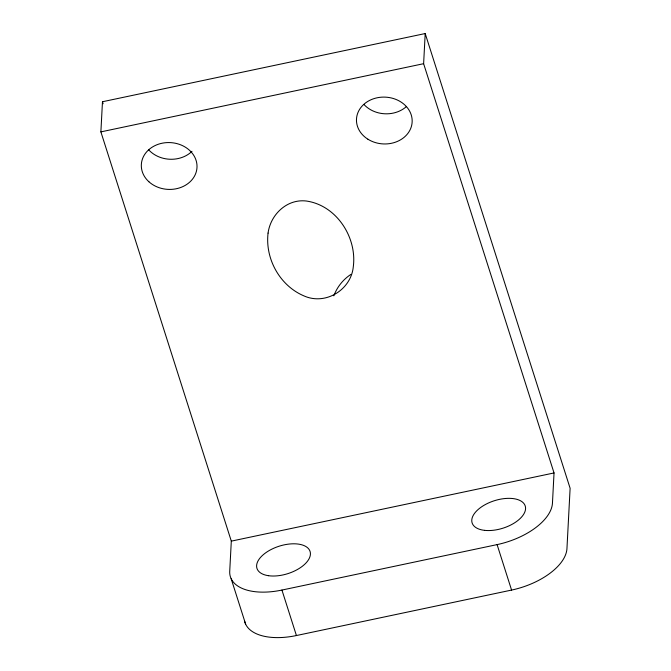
<?xml version="1.0" encoding="UTF-8"?>
<svg xmlns="http://www.w3.org/2000/svg" width="671" height="671" viewBox="0 0 671 671"><rect width="100%" height="100%" fill="white"/><g stroke="black" fill="none" stroke-linecap="round" stroke-linejoin="round"><path stroke-width="1.01" d="M425.204 33.55L423.619 63.695L554.036 472.946L552.459 503.091A55.727 28.778 -17.7 0 1 497.094 544.609L281.937 590.061A55.727 28.778 -17.7 0 1 229.725 571.281L231.31 541.136L100.885 131.885L102.47 101.74L425.204 33.55L570.115 488.27L566.953 548.568A55.727 28.778 -17.7 0 1 511.579 590.077L296.423 635.538A55.727 28.778 -17.7 0 1 244.47 620.591M100.885 131.885L423.619 63.695M231.31 541.136L554.036 472.946M497.094 544.609L511.579 590.077M281.937 590.061L296.423 635.538M102.47 101.74L103.108 103.737M231.151 578.696L245.645 624.173M406.4 106.572A27.863 23.418 3 0 1 364.194 104.735M191.981 151.336A27.863 23.418 3 0 1 148.459 149.549M333.864 295.81A41.795 40.101 -46.4 0 1 350.883 274.414M268.065 233.097C265.011 258.821 279.832 285.645 303.837 295.844C325.41 305.64 351.176 289.897 353.323 266.546C357.073 237.215 336.423 205.276 306.295 201.015C286.928 198.717 270.539 214.594 268.065 233.097M484.454 530.342A27.863 14.385 -17.7 0 0 525.561 508.836A27.863 14.385 -17.7 0 0 485.997 504.198A27.863 14.385 -17.7 0 0 484.454 530.342M268.626 575.718A27.863 14.385 -17.7 0 0 310.371 554.741A27.863 14.385 -17.7 0 0 271.554 549.289A27.863 14.385 -17.7 0 0 268.626 575.718M367.876 139.191A27.863 23.418 3 0 0 412.011 123.489A27.863 23.418 3 0 0 373.084 98.922A27.863 23.418 3 0 0 367.876 139.191M148.887 181.74A27.863 23.418 3 0 0 195.84 173.152A27.863 23.418 3 0 0 162.785 143.091A27.863 23.418 3 0 0 148.887 181.74"/></g></svg>
